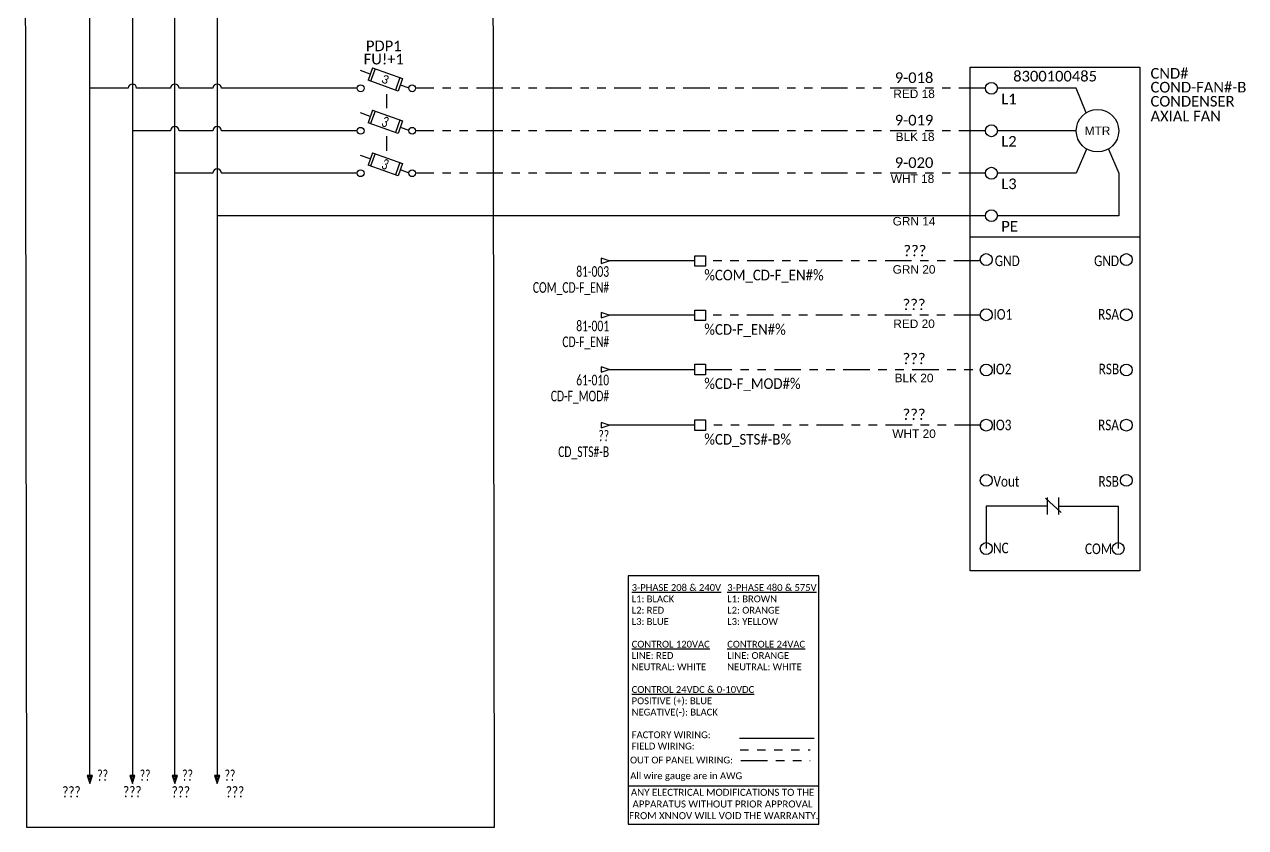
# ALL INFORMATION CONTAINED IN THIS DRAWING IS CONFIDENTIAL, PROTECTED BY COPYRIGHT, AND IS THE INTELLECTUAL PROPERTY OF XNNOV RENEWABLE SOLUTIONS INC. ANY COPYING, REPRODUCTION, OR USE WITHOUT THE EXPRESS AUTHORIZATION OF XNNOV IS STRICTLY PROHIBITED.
# Model space of a CAD drawing. Header units: inches. Extents: x 1.3 to 15.7, y 2 to 20.9.
# Drawn here: x 1.29 to 15.68, y 2.05 to 11.5 of the extents above; entities that cross this region are included whole.
import ezdxf
from ezdxf.enums import TextEntityAlignment as Align

# ---------------------------------------------------------------- set-up
doc = ezdxf.new("R2010")
doc.units = ezdxf.units.IN
doc.header["$MEASUREMENT"] = 0
for name, pattern in [('Caddy_Solid', [0]), ('DASHED2', [0.375, 0.25, -0.125]), ('PHANTOM2', [1.25, 0.625, -0.125, 0.125, -0.125, 0.125, -0.125])]:
    doc.linetypes.add(name, pattern=pattern)
for name, color, linetype in [('BLK_18', 251, 'Continuous'), ('BLK_20', 250, 'Continuous'), ('BRN_8', 46, 'Continuous'), ('DESC', 7, 'Continuous'), ('GRN_14', 76, 'Continuous'), ('GRN_20', 76, 'Continuous'), ('LINK', 9, 'Continuous'), ('LOC', 8, 'Continuous'), ('MISC', 7, 'Continuous'), ('ORG_8', 30, 'Continuous'), ('RED_18', 1, 'Continuous'), ('RED_20', 1, 'Continuous'), ('SYMS', 7, 'Continuous'), ('TAGFIXED', 7, 'Continuous'), ('TAGS', 150, 'Continuous'), ('TERMS', 123, 'Continuous'), ('wht_18', 7, 'Continuous'), ('WHT_20', 7, 'Continuous'), ('WIRENO', 72, 'Continuous'), ('WIREREF', 52, 'Continuous'), ('XREF', 7, 'Continuous'), ('YEL_8', 2, 'Continuous')]:
    doc.layers.add(name, color=color, linetype=linetype)
doc.styles.get("Standard").update_dxf_attribs({"font": 'arial.ttf'})
doc.styles.add('WD', font='calibri.ttf')

# ---------------------------------------------------------------- blocks, each defined once
blk = doc.blocks.new('*U103')
at = {"color": 7, "linetype": 'Caddy_Solid', "lineweight": 25}
blk.add_line((-1.185, 1.09), (-0.307, 1.09), dxfattribs=at)
at = {"color": 7, "linetype": 'DASHED2', "lineweight": 25, "ltscale": 0.25}
blk.add_line((-1.179, 0.953), (-0.354, 0.953), dxfattribs=at)
at = {"linetype": 'PHANTOM2', "ltscale": 0.5}
blk.add_line((-1.17, 0.826), (-0.355, 0.826), dxfattribs=at)
blk.add_line((-2.5, 0.528), (-0.25, 0.528))
blk.add_lwpolyline([(-0.25, 3), (-2.5, 3), (-2.5, 0.075), (-0.25, 0.075)], close=True)
at = {"style": 'WD'}
for s, p in [('OUT OF PANEL WIRING:', (-2.476, 0.792)), ('All wire gauge are in AWG', (-2.474, 0.607))]:
    blk.add_text(s, height=0.08, dxfattribs=at).set_placement(p)
for s, heights, insert, char_height, attachment_point in [('{\\L3-PHASE 208 & 240V}\\PL1: BLACK\\PL2: RED\\PL3: BLUE\\P\\P{\\LCONTROL 120VAC}\\PLINE: RED\\PNEUTRAL: WHITE\\P{\\L\\PCONTROL 24VDC & 0-10VDC\\P}POSITIVE (+): BLUE\\PNEGATIVE(-): BLACK\\P\\P\\pxql;FACTORY WIRING:\\PFIELD WIRING:', [1.974], (-2.457, 2.903), 0.08, 1), ('{\\L3-PHASE 480 & 575V}\\PL1: BROWN\\PL2: ORANGE\\PL3: YELLOW\\P\\P{\\LCONTROLE 24VAC}\\PLINE: ORANGE\\PNEUTRAL: WHITE', [-1.022], (-1.331, 2.903), 0.08, 1), ('ANY ELECTRICAL MODIFICATIONS TO THE \\PAPPARATUS WITHOUT PRIOR APPROVAL\\P FROM XNNOV WILL VOID THE WARRANTY.', [-0.361], (-1.386, 0.314), 0.08242, 5)]:
    blk.add_mtext_dynamic_manual_height_columns(s, width=4.81392, gutter_width=1.374, heights=heights, dxfattribs=dict(at, insert=insert, char_height=char_height, attachment_point=attachment_point))
blk = doc.blocks.new('HA1S4')
for points in [[(0, 0), (-0.031, 0), (0, -0.094), (0.031, 0), (0, 0)], [(0.016, -0.011), (-0.016, -0.011), (0, -0.058), (0.016, -0.011)]]:
    blk.add_lwpolyline(points)
at = {"style": 'WD', "width": 0.7}
for tag, p in [('DESC1', (0.087, 0.113)), ('XREF', (0.087, -0.062))]:
    blk.add_attdef(tag, p, '', height=0.125, dxfattribs=at)
at = {"style": 'WD', "flags": 1}
for tag, p in [('X2TERM01', (0, 0)), ('SIGCODE', (0.035, -0.083))]:
    blk.add_attdef(tag, p, '', height=0.01, dxfattribs=at)
at = {"style": 'WD', "width": 0.8, "flags": 8}
blk.add_attdef('WIRENO', text='', height=0.125, dxfattribs=at).set_placement((0, -0.259), align=Align.CENTER)
blk = doc.blocks.new('*U117')
blk.add_circle((0, 0), 0.0699)
blk = doc.blocks.new('*U118')
at = {"color": 0, "linetype": 'ByBlock', "lineweight": -2, "transparency": 16777216}
for p in [(0, 2.6), (0, 1.95), (0, 1.3), (0, 0.65), (0, 0)]:
    blk.add_blockref('*U117', p, dxfattribs=at)
blk = doc.blocks.new('*U119')
blk.add_circle((0, 0), 0.0699)
blk = doc.blocks.new('*U120')
at = {"color": 0, "linetype": 'ByBlock', "lineweight": -2, "transparency": 16777216}
for p in [(0, 2.6), (0, 1.95), (0, 1.3), (0, 0.65), (0, 0)]:
    blk.add_blockref('*U119', p, dxfattribs=at)
blk = doc.blocks.new('HMO1_COND_FAN')
for p, q in [((0.25, 1.75), (-0.68, 1.75)), ((0.25, 0.75), (-0.68, 0.75)), ((-1, 0), (1, 0))]:
    blk.add_line(p, q)
at = {"ltscale": 0.5}
for p, q in [((0.366, 1.461), (0.25, 1.75)), ((0.25, 1.25), (-0.68, 1.25)), ((0.372, 1.035), (0.25, 0.75)), ((0.628, 1.035), (0.75, 0.75)), ((0.75, 0.75), (0.75, 0.25)), ((0.75, 0.25), (-0.68, 0.25)), ((-0.112, -3.078), (0.072, -3.246)), ((-0.089, -3.27), (-0.089, -3.07)), ((0.046, -3.27), (0.046, -3.07)), ((0.046, -3.17), (0.744, -3.17)), ((0.744, -3.17), (0.744, -3.67))]:
    blk.add_line(p, q, dxfattribs=at)
blk.add_lwpolyline([(-1, 2), (1, 2), (1, -3.932), (-1, -3.932)], close=True)
blk.add_lwpolyline([(-0.089, -3.17), (-0.814, -3.17), (-0.811, -3.67)], dxfattribs=at)
for centre, radius in [((-0.75, 1.75), 0.0699), ((0.5, 1.25), 0.25), ((-0.75, 1.25), 0.0699), ((-0.75, 0.75), 0.0699), ((-0.75, 0.25), 0.0699), ((-0.811, -3.67), 0.0699), ((0.744, -3.67), 0.0699)]:
    blk.add_circle(centre, radius)
for name, p in [('*U120', (-0.811, -2.867)), ('*U118', (0.84, -2.867))]:
    blk.add_blockref(name, p)
at = {"insert": (0.5, 1.25), "char_height": 0.1, "attachment_point": 5}
blk.add_mtext_dynamic_manual_height_columns('MTR', width=1, gutter_width=0.5, heights=[-0.1], dxfattribs=at)
at = {"style": 'WD'}
for tag, p in [('CAT', (0, 1.896)), ('XREF', (2.147, 0.09))]:
    blk.add_attdef(tag, text='', height=0.125, dxfattribs=at).set_placement(p, align=Align.MIDDLE)
for tag, flags, p in [('FAMILY', 9, (0.567, 1.834)), ('INST', 1, (1.307, 1.864)), ('ASSYCODE', 9, (0.567, 1.659))]:
    blk.add_attdef(tag, text='', height=0.125, dxfattribs=dict(at, flags=flags)).set_placement(p, align=Align.CENTER)
for tag, p in [('LOC', (1.125, 1.926)), ('TAG1', (1.125, 1.763)), ('TERM01', (-0.634, 1.625)), ('DESC1', (1.125, 1.597)), ('DESC2', (1.125, 1.422)), ('RATING1', (1.125, 1.422)), ('DESC3', (1.125, 1.247)), ('TERM02', (-0.634, 1.125)), ('TERM03', (-0.634, 0.625)), ('TERM04', (-0.634, 0.125))]:
    blk.add_attdef(tag, text='', height=0.125, dxfattribs=at).set_placement(p, align=Align.MIDDLE_LEFT)
at = {"style": 'WD', "flags": 1}
for tag, p, height in [('X4TERM01', (-0.82, 1.75), 0.0125), ('X4TERM02', (-0.82, 1.25), 0.0125), ('X4TERM03', (-0.82, 0.75), 0.0125), ('X4TERM04', (-0.82, 0.25), 0.0125), ('X4TERM18', (-0.875, -0.275), 0.005), ('X1TERM23', (0.875, -0.277), 0.005), ('X4TERM19', (-0.875, -0.923), 0.005), ('X1TERM24', (0.874, -0.919), 0.005), ('X4TERM20', (-0.874, -1.566), 0.005), ('X1TERM25', (0.876, -1.571), 0.005), ('X4TERM21', (-0.873, -2.212), 0.005), ('X1TERM26', (0.874, -2.218), 0.005), ('X4TERM22', (-0.871, -2.878), 0.005), ('X1TERM27', (0.873, -2.869), 0.005), ('X4TERM29', (-0.873, -3.674), 0.005), ('X1TERM28', (0.777, -3.671), 0.005)]:
    blk.add_attdef(tag, p, '', height=height, dxfattribs=at)
blk.add_attdef('MFG', text='', height=0.125, dxfattribs=at).set_placement((0.337, 1.721), align=Align.MIDDLE)
at = {"style": 'WD'}
for tag, p in [('X4TERMDESC01', (-0.627, 1.625)), ('X4TERMDESC02', (-0.627, 1.125)), ('X4TERMDESC03', (-0.627, 0.625)), ('X4TERMDESC04', (-0.627, 0.062))]:
    blk.add_attdef(tag, text='', height=0.125, dxfattribs=at).set_placement(p, align=Align.TOP_LEFT)
at = {"style": 'WD', "flags": 1}
for tag, p in [('RATING2', (1.125, 1.247)), ('RATING3', (1.125, 1.047)), ('RATING4', (1.125, 0.859)), ('RATING5', (1.125, 0.672)), ('RATING6', (1.125, 0.484)), ('RATING7', (1.125, 0.297)), ('RATING8', (1.125, 0.109)), ('RATING9', (1.125, -0.078)), ('RATING10', (1.125, -0.266)), ('RATING11', (1.125, -0.453)), ('RATING12', (1.125, -0.641))]:
    blk.add_attdef(tag, text='', height=0.125, dxfattribs=at).set_placement(p, align=Align.MIDDLE_LEFT)
at = {"style": 'WD', "width": 0.8}
for tag, p in [('TERM18', (-0.711, -0.218)), ('TERM19', (-0.726, -0.849)), ('TERM20', (-0.736, -1.493)), ('TERM21', (-0.736, -2.152)), ('TERM22', (-0.726, -2.816))]:
    blk.add_attdef(tag, text='', height=0.125, dxfattribs=at).set_placement(p, align=Align.TOP_LEFT)
for tag, p in [('TERM23', (0.754, -0.218)), ('TERM24', (0.754, -0.849)), ('TERM25', (0.755, -1.493)), ('TERM26', (0.753, -2.152)), ('TERM27', (0.752, -2.816)), ('TERM28', (0.672, -3.61))]:
    blk.add_attdef(tag, text='', height=0.125, dxfattribs=at).set_placement(p, align=Align.TOP_RIGHT)
blk.add_attdef('TERM29', text='', height=0.125, dxfattribs=at).set_placement((-0.731, -3.663), align=Align.MIDDLE_LEFT)
blk = doc.blocks.new('HDS11FL')
for p, q in [((-0.19, 0.168), (-0.307, 0.21)), ((-0.163, 0.241), (-0.216, 0.094)), ((-0.134, 0.231), (-0.187, 0.084)), ((-0.163, 0.241), (0.19, 0.116)), ((0.137, -0.032), (-0.216, 0.094)), ((0.16, 0.126), (0.108, -0.021)), ((0.19, 0.116), (0.137, -0.032)), ((0.164, 0.042), (0.264, 0.006))]:
    blk.add_line(p, q)
at = {"linetype": 'Continuous'}
for centre in [(-0.304, 0), (0.304, 0)]:
    blk.add_circle(centre, 0.04, dxfattribs=at)
at = {"style": 'WD', "width": 0.7}
for tag, p in [('INST', (-0.031, 0.607)), ('LOC', (-0.031, 0.438))]:
    blk.add_attdef(tag, text='', height=0.125, dxfattribs=at).set_placement(p, align=Align.CENTER)
at = {"style": 'WD'}
blk.add_attdef('TAG1', text='', height=0.125, dxfattribs=at).set_placement((-0.031, 0.281), align=Align.CENTER)
for tag, p in [('X2LINK', (0, 0.406)), ('X8LINK', (0, -0.109))]:
    blk.add_attdef(tag, p, '', height=0.01, dxfattribs=at)
at = {"style": 'WD', "width": 0.7}
blk.add_attdef('RATING1', text='', height=0.125, rotation=340.3798, dxfattribs=at).set_placement((-0.013, 0.105), align=Align.MIDDLE_CENTER)
at = {"linetype": 'Continuous', "style": 'WD', "flags": 9}
for tag, p in [('ASSYCODE', (0.126, 0.206)), ('MFG', (0.126, 0.228)), ('CAT', (0.126, 0.247))]:
    blk.add_attdef(tag, text='', height=0.01, dxfattribs=at).set_placement(p, align=Align.CENTER)
at = {"style": 'WD'}
for tag, p, height, flags in [('CONTACT', (0.098, 0.187), 0.01, 9), ('FAMILY', (0.098, 0.264), 0.01, 9), ('X4TERM01', (-0.344, 0), 0.0125, 1), ('X1TERM02', (0.344, 0), 0.0125, 1)]:
    blk.add_attdef(tag, p, '', height=height, dxfattribs=dict(at, flags=flags))
at = {"linetype": 'Continuous', "style": 'WD', "flags": 8}
blk.add_attdef('TERM01', text='', height=0.125, dxfattribs=at).set_placement((-0.406, -0.031), align=Align.TOP_RIGHT)
blk.add_attdef('TERM02', text='', height=0.125, dxfattribs=at).set_placement((0.406, -0.031), align=Align.TOP_LEFT)
blk = doc.blocks.new('HDS21FL')
for p, q in [((-0.19, 0.168), (-0.307, 0.21)), ((-0.163, 0.241), (-0.216, 0.094)), ((-0.134, 0.231), (-0.187, 0.084)), ((-0.163, 0.241), (0.19, 0.116)), ((0.137, -0.032), (-0.216, 0.094)), ((0.16, 0.126), (0.108, -0.021)), ((0.19, 0.116), (0.137, -0.032)), ((0.164, 0.042), (0.264, 0.006))]:
    blk.add_line(p, q)
at = {"linetype": 'Continuous'}
for centre in [(-0.304, 0), (0.304, 0)]:
    blk.add_circle(centre, 0.04, dxfattribs=at)
at = {"style": 'WD', "width": 0.7}
for tag, p in [('INST', (-0.031, 0.607)), ('LOC', (-0.031, 0.438))]:
    blk.add_attdef(tag, text='', height=0.125, dxfattribs=at).set_placement(p, align=Align.CENTER)
at = {"style": 'WD'}
blk.add_attdef('TAG2', text='', height=0.125, dxfattribs=at).set_placement((-0.031, 0.281), align=Align.CENTER)
at = {"style": 'WD', "width": 0.7}
blk.add_attdef('RATING1', text='', height=0.125, rotation=340.3798, dxfattribs=at).set_placement((-0.013, 0.105), align=Align.MIDDLE_CENTER)
at = {"style": 'WD'}
for tag, p in [('X2LINK', (0, 0.264)), ('X8LINK', (0, -0.063))]:
    blk.add_attdef(tag, p, '', height=0.01, dxfattribs=at)
for tag, p, height, flags in [('CONTACT', (0.098, 0.24), 0.01, 9), ('FAMILY', (0.098, 0.264), 0.01, 9), ('X4TERM01', (-0.344, 0), 0.0125, 1), ('X1TERM02', (0.344, 0), 0.0125, 1)]:
    blk.add_attdef(tag, p, '', height=height, dxfattribs=dict(at, flags=flags))
at = {"linetype": 'Continuous', "style": 'WD', "flags": 8}
blk.add_attdef('TERM01', text='', height=0.125, dxfattribs=at).set_placement((-0.406, -0.031), align=Align.TOP_RIGHT)
blk.add_attdef('TERM02', text='', height=0.125, dxfattribs=at).set_placement((0.406, -0.031), align=Align.TOP_LEFT)
blk = doc.blocks.new('WD_WNH')
at = {"linetype": 'Continuous', "style": 'WD'}
blk.add_attdef('WIRENO', text='', height=0.125, dxfattribs=at).set_placement((0, 0.062), align=Align.CENTER)
at = {"style": 'WD', "flags": 1}
for tag, p in [('W01USER', (0, 0.078)), ('W02USER', (0, 0.07)), ('W03USER', (0, 0.062)), ('W04USER', (0, 0.055)), ('W05USER', (0, 0.047)), ('W06USER', (0, 0.039)), ('W07USER', (0, 0.031)), ('W08USER', (0, 0.023)), ('W09USER', (0, 0.016)), ('W10USER', (0, 0.008))]:
    blk.add_attdef(tag, text='', height=0.005, dxfattribs=at).set_placement(p, align=Align.CENTER)
blk = doc.blocks.new('HA1D3')
blk.add_lwpolyline([(-0.094, 0), (-0.094, -0.031), (0, 0), (-0.094, 0.031), (-0.094, 0)])
at = {"style": 'WD', "width": 0.8, "flags": 8}
blk.add_attdef('WIRENO', text='', height=0.125, dxfattribs=at).set_placement((0, 0.094), align=Align.RIGHT)
at = {"style": 'WD', "flags": 1}
blk.add_attdef('SIGCODE', text='', height=0.01, dxfattribs=at).set_placement((-0.02, 0.047), align=Align.RIGHT)
blk.add_attdef('X1TERM01', (0, 0), '', height=0.01, dxfattribs=at)
at = {"style": 'WD', "width": 0.7}
for tag, p in [('XREF', (0, -0.188)), ('DESC1', (0, -0.375))]:
    blk.add_attdef(tag, text='', height=0.125, dxfattribs=at).set_placement(p, align=Align.RIGHT)
blk = doc.blocks.new('HT0001')
for p, q in [((-0.062, 0.062), (0.062, 0.062)), ((-0.062, -0.062), (-0.062, 0.062)), ((0.062, 0.062), (0.062, -0.062)), ((0.062, -0.062), (-0.062, -0.062))]:
    blk.add_line(p, q)
at = {"style": 'WD'}
for tag, p, width in [('INST', (0.062, 0.42), 0.7), ('LOC', (0.062, 0.25), 0.7), ('DESC1', (0.05, -0.385), 0.8)]:
    blk.add_attdef(tag, p, '', height=0.125, dxfattribs=dict(at, width=width))
at = {"linetype": 'Continuous', "style": 'WD'}
for tag, p, height, width, flags in [('TERM01', (0.062, 0.094), 0.125, 0.8, 8), ('TAGSTRIP', (0.05, -0.229), 0.125, 0.9, 8), ('DESC2', (0.05, -0.541), 0.125, 0.8, 8), ('CAT', (0.213, -0.406), 0.109, 0.8, 1), ('DESC3', (0.05, -0.698), 0.125, 0.8, 8)]:
    blk.add_attdef(tag, p, '', height=height, dxfattribs=dict(at, width=width, flags=flags))
at = {"style": 'WD', "flags": 1}
for tag, p, height in [('X4TERM01', (-0.062, 0), 0.0125), ('X4TERMDESC01', (-0.055, -0.023), 0.025), ('X2TERMDESC01', (-0.006, 0.029), 0.025), ('X2TERM01', (0, 0.062), 0.0125), ('STRIPSEQ', (0, 0), 0.00125), ('X2PIN01', (0.033, 0.084), 0.0125), ('X1TERMDESC01', (0.039, 0.007), 0.025), ('X1TERM01', (0.062, 0), 0.0125), ('X1PIN01', (0.087, 0.016), 0.0125), ('X4PIN01', (-0.114, -0.038), 0.0125), ('LINKTERM', (0, -0.002), 0.00125), ('X8TERMDESC01', (0, -0.054), 0.025), ('X8TERM01', (0, -0.062), 0.0125), ('X8PIN01', (0.026, -0.096), 0.0125)]:
    blk.add_attdef(tag, p, '', height=height, dxfattribs=at)
at = {"style": 'WD', "width": 0.7, "flags": 1}
blk.add_attdef('ASSYCODE', (0.062, -0.281), '', height=0.01, dxfattribs=at)
at = {"linetype": 'Continuous', "style": 'WD', "width": 0.8, "flags": 1}
blk.add_attdef('MFG', text='', height=0.109, dxfattribs=at).set_placement((0.088, -0.406), align=Align.RIGHT)

msp = doc.modelspace()

# ---------------------------------------------------------------- linework, layer by layer
at = {"color": 8, "ltscale": 0.5}
msp.add_lwpolyline([(1.289, 20.933), (6.798, 20.931), (6.825, 2.045), (1.316, 2.045)], close=True, dxfattribs=at)
at = {"layer": 'BLK_18', "linetype": 'PHANTOM2', "ltscale": 0.5}
msp.add_line((12.616, 10.25), (5.899, 10.25), dxfattribs=at)
at = {"layer": 'BLK_20', "ltscale": 0.5}
msp.add_line((8.18, 7.439), (9.19, 7.439), dxfattribs=at)
at = {"layer": 'BLK_20', "linetype": 'PHANTOM2', "ltscale": 0.5}
msp.add_line((9.315, 7.439), (12.561, 7.439), dxfattribs=at)
at = {"layer": 'BRN_8', "ltscale": 0.5}
for p, q in [((2.061, 2.659), (2.061, 20.56)), ((2.511, 10.75), (2.061, 10.75)), ((3.011, 10.75), (2.611, 10.75)), ((3.51, 10.75), (3.111, 10.75)), ((5.211, 10.75), (3.61, 10.75))]:
    msp.add_line(p, q, dxfattribs=at)
for centre in [(2.561, 10.75), (3.061, 10.75), (3.56, 10.75)]:
    msp.add_arc(centre, 0.05, 0, 180, dxfattribs=at)
at = {"layer": 'GRN_14', "ltscale": 0.5}
for p, q in [((3.56, 20.56), (3.56, 2.659)), ((12.616, 9.25), (3.56, 9.25))]:
    msp.add_line(p, q, dxfattribs=at)
at = {"layer": 'GRN_20', "ltscale": 0.5}
msp.add_line((9.19, 8.717), (8.18, 8.717), dxfattribs=at)
at = {"layer": 'GRN_20', "linetype": 'PHANTOM2', "ltscale": 0.5}
msp.add_line((12.557, 8.717), (9.315, 8.717), dxfattribs=at)
at = {"layer": 'LINK', "ltscale": 0.5}
for points in [[(5.555, 10.682), (5.555, 10.514)], [(5.555, 10.187), (5.555, 10.014)]]:
    msp.add_lwpolyline(points, dxfattribs=at)
at = {"layer": 'ORG_8', "ltscale": 0.5}
for p, q in [((2.561, 20.56), (2.561, 2.659)), ((3.011, 10.25), (2.561, 10.25)), ((3.51, 10.25), (3.111, 10.25)), ((5.211, 10.25), (3.61, 10.25))]:
    msp.add_line(p, q, dxfattribs=at)
for centre in [(3.061, 10.25), (3.56, 10.25)]:
    msp.add_arc(centre, 0.05, 0, 180, dxfattribs=at)
at = {"layer": 'RED_18', "linetype": 'PHANTOM2', "ltscale": 0.5}
msp.add_line((12.616, 10.75), (5.899, 10.75), dxfattribs=at)
at = {"layer": 'RED_20', "ltscale": 0.5}
msp.add_line((9.19, 8.077), (8.18, 8.077), dxfattribs=at)
at = {"layer": 'RED_20', "linetype": 'PHANTOM2', "ltscale": 0.5}
msp.add_line((12.555, 8.077), (9.315, 8.077), dxfattribs=at)
at = {"layer": 'wht_18', "linetype": 'PHANTOM2', "ltscale": 0.5}
msp.add_line((12.616, 9.75), (5.899, 9.75), dxfattribs=at)
at = {"layer": 'WHT_20', "ltscale": 0.5}
msp.add_line((9.19, 6.783), (8.18, 6.783), dxfattribs=at)
at = {"layer": 'WHT_20', "linetype": 'PHANTOM2', "ltscale": 0.5}
msp.add_line((12.563, 6.783), (9.315, 6.783), dxfattribs=at)
at = {"layer": 'YEL_8', "ltscale": 0.5}
for p, q in [((3.061, 2.659), (3.061, 20.56)), ((3.51, 9.75), (3.061, 9.75)), ((5.211, 9.75), (3.61, 9.75))]:
    msp.add_line(p, q, dxfattribs=at)
msp.add_arc((3.56, 9.75), 0.05, 0, 180, dxfattribs=at)

# ---------------------------------------------------------------- block references
msp.add_blockref('*U103', (10.903, 2.008))
at = {"layer": 'SYMS'}
ref = msp.add_blockref('HDS11FL', (5.555, 10.75), dxfattribs=at)
ref.add_attrib('RATING1', '3', dxfattribs={"layer": 'MISC', "height": 0.1, "rotation": 340.3798, "style": 'WD'}).set_placement((5.542, 10.855), align=Align.MIDDLE_CENTER)
ref.add_attrib('LOC', 'PDP1', dxfattribs={"layer": 'LOC', "height": 0.125, "style": 'WD'}).set_placement((5.524, 11.187), align=Align.CENTER)
ref.add_attrib('TAG1F', 'FU!+1', dxfattribs={"layer": 'TAGFIXED', "height": 0.125, "style": 'WD'}).set_placement((5.524, 11.031), align=Align.CENTER)
at = {"layer": 'SYMS', "ltscale": 0.5}
ref = msp.add_blockref('HMO1_COND_FAN', (13.436, 9), dxfattribs=at)
ref.add_attrib('DESC1', 'CONDENSER', dxfattribs={"layer": 'DESC', "height": 0.125, "style": 'WD'}).set_placement((14.561, 10.597), align=Align.MIDDLE_LEFT)
ref.add_attrib('LOC', 'CND#', dxfattribs={"layer": 'LOC', "height": 0.125, "style": 'WD'}).set_placement((14.561, 10.926), align=Align.MIDDLE_LEFT)
ref.add_attrib('CAT', '8300100485', dxfattribs={"layer": 'MISC', "height": 0.125, "style": 'WD'}).set_placement((13.436, 10.896), align=Align.MIDDLE)
ref.add_attrib('TAG1F', 'COND-FAN#-B', dxfattribs={"layer": 'TAGFIXED', "height": 0.125, "style": 'WD'}).set_placement((14.561, 10.763), align=Align.MIDDLE_LEFT)
ref.add_attrib('TERM01', 'L1', dxfattribs={"layer": 'TERMS', "height": 0.125, "style": 'WD'}).set_placement((12.802, 10.625), align=Align.MIDDLE_LEFT)
ref.add_attrib('TERM02', 'L2', dxfattribs={"layer": 'TERMS', "height": 0.125, "style": 'WD'}).set_placement((12.802, 10.125), align=Align.MIDDLE_LEFT)
ref.add_attrib('TERM03', 'L3', dxfattribs={"layer": 'TERMS', "height": 0.125, "style": 'WD'}).set_placement((12.802, 9.625), align=Align.MIDDLE_LEFT)
ref.add_attrib('TERM04', 'PE', dxfattribs={"layer": 'TERMS', "height": 0.125, "style": 'WD'}).set_placement((12.802, 9.125), align=Align.MIDDLE_LEFT)
ref.add_attrib('DESC2', 'AXIAL FAN', dxfattribs={"layer": 'DESC', "height": 0.125, "style": 'WD'}).set_placement((14.561, 10.422), align=Align.MIDDLE_LEFT)
ref.add_attrib('TERM18', 'GND', dxfattribs={"layer": 'TERMS', "height": 0.125, "style": 'WD', "width": 0.8}).set_placement((12.725, 8.781), align=Align.TOP_LEFT)
ref.add_attrib('TERM19', 'IO1', dxfattribs={"layer": 'TERMS', "height": 0.125, "style": 'WD', "width": 0.8}).set_placement((12.71, 8.151), align=Align.TOP_LEFT)
ref.add_attrib('TERM20', 'IO2', dxfattribs={"layer": 'TERMS', "height": 0.125, "style": 'WD', "width": 0.8}).set_placement((12.7, 7.507), align=Align.TOP_LEFT)
ref.add_attrib('TERM21', 'IO3', dxfattribs={"layer": 'TERMS', "height": 0.125, "style": 'WD', "width": 0.8}).set_placement((12.7, 6.848), align=Align.TOP_LEFT)
ref.add_attrib('TERM22', 'Vout', dxfattribs={"layer": 'TERMS', "height": 0.125, "style": 'WD', "width": 0.8}).set_placement((12.71, 6.184), align=Align.TOP_LEFT)
ref.add_attrib('TERM23', 'GND', dxfattribs={"layer": 'TERMS', "height": 0.125, "style": 'WD', "width": 0.8}).set_placement((14.19, 8.781), align=Align.TOP_RIGHT)
ref.add_attrib('TERM24', 'RSA', dxfattribs={"layer": 'TERMS', "height": 0.125, "style": 'WD', "width": 0.8}).set_placement((14.19, 8.151), align=Align.TOP_RIGHT)
ref.add_attrib('TERM25', 'RSB', dxfattribs={"layer": 'TERMS', "height": 0.125, "style": 'WD', "width": 0.8}).set_placement((14.191, 7.507), align=Align.TOP_RIGHT)
ref.add_attrib('TERM26', 'RSA', dxfattribs={"layer": 'TERMS', "height": 0.125, "style": 'WD', "width": 0.8}).set_placement((14.189, 6.848), align=Align.TOP_RIGHT)
ref.add_attrib('TERM27', 'RSB', dxfattribs={"layer": 'TERMS', "height": 0.125, "style": 'WD', "width": 0.8}).set_placement((14.188, 6.184), align=Align.TOP_RIGHT)
ref.add_attrib('TERM28', 'COM', dxfattribs={"layer": 'TERMS', "height": 0.125, "style": 'WD', "width": 0.8}).set_placement((14.108, 5.39), align=Align.TOP_RIGHT)
ref.add_attrib('TERM29', 'NC', dxfattribs={"layer": 'TERMS', "height": 0.125, "style": 'WD', "width": 0.8}).set_placement((12.705, 5.337), align=Align.MIDDLE_LEFT)
ref = msp.add_blockref('HDS21FL', (5.555, 10.25), dxfattribs=at)
ref.add_attrib('RATING1', '3', dxfattribs={"layer": 'MISC', "height": 0.125, "rotation": 340.3798, "style": 'WD', "width": 0.7}).set_placement((5.542, 10.355), align=Align.MIDDLE_CENTER)
ref = msp.add_blockref('HDS21FL', (5.555, 9.75), dxfattribs=at)
ref.add_attrib('RATING1', '3', dxfattribs={"layer": 'MISC', "height": 0.125, "rotation": 340.3798, "style": 'WD', "width": 0.7}).set_placement((5.542, 9.855), align=Align.MIDDLE_CENTER)
ref = msp.add_blockref('HT0001', (9.252, 8.717), dxfattribs=at)
ref.add_attrib('TAGSTRIP', '%COM_CD-F_EN#%', (9.302, 8.488), dxfattribs={"layer": 'TAGS', "linetype": 'Continuous', "height": 0.125, "style": 'WD', "width": 0.9, "flags": 8})
ref = msp.add_blockref('HA1D3', (8.18, 8.717), dxfattribs=at)
ref.add_attrib('DESC1', 'COM_CD-F_EN#', dxfattribs={"layer": 'DESC', "height": 0.125, "style": 'WD', "width": 0.7}).set_placement((8.18, 8.342), align=Align.RIGHT)
ref.add_attrib('XREF', '81-003', dxfattribs={"layer": 'XREF', "height": 0.125, "style": 'WD', "width": 0.7}).set_placement((8.18, 8.53), align=Align.RIGHT)
ref = msp.add_blockref('HA1D3', (8.18, 8.077), dxfattribs=at)
ref.add_attrib('DESC1', 'CD-F_EN#', dxfattribs={"layer": 'DESC', "height": 0.125, "style": 'WD', "width": 0.7}).set_placement((8.18, 7.702), align=Align.RIGHT)
ref.add_attrib('XREF', '81-001', dxfattribs={"layer": 'XREF', "height": 0.125, "style": 'WD', "width": 0.7}).set_placement((8.18, 7.889), align=Align.RIGHT)
ref = msp.add_blockref('HT0001', (9.252, 8.077), dxfattribs=at)
ref.add_attrib('TAGSTRIP', '%CD-F_EN#%', (9.302, 7.848), dxfattribs={"layer": 'TAGS', "linetype": 'Continuous', "height": 0.125, "style": 'WD', "width": 0.9, "flags": 8})
ref = msp.add_blockref('HT0001', (9.252, 7.439), dxfattribs=at)
ref.add_attrib('TAGSTRIP', '%CD-F_MOD#%', (9.302, 7.21), dxfattribs={"layer": 'TAGS', "linetype": 'Continuous', "height": 0.125, "style": 'WD', "width": 0.9, "flags": 8})
ref = msp.add_blockref('HA1D3', (8.18, 7.439), dxfattribs=at)
ref.add_attrib('DESC1', 'CD-F_MOD#', dxfattribs={"layer": 'DESC', "height": 0.125, "style": 'WD', "width": 0.7}).set_placement((8.18, 7.064), align=Align.RIGHT)
ref.add_attrib('XREF', '61-010', dxfattribs={"layer": 'XREF', "height": 0.125, "style": 'WD', "width": 0.7}).set_placement((8.18, 7.252), align=Align.RIGHT)
ref = msp.add_blockref('HA1D3', (8.18, 6.783), dxfattribs=at)
ref.add_attrib('DESC1', 'CD_STS#-B', dxfattribs={"layer": 'DESC', "height": 0.125, "style": 'WD', "width": 0.7}).set_placement((8.18, 6.408), align=Align.RIGHT)
ref.add_attrib('XREF', '??', dxfattribs={"layer": 'XREF', "height": 0.125, "style": 'WD', "width": 0.7}).set_placement((8.18, 6.595), align=Align.RIGHT)
ref = msp.add_blockref('HT0001', (9.252, 6.783), dxfattribs=at)
ref.add_attrib('TAGSTRIP', '%CD_STS#-B%', (9.302, 6.554), dxfattribs={"layer": 'TAGS', "linetype": 'Continuous', "height": 0.125, "style": 'WD', "width": 0.9, "flags": 8})
ref = msp.add_blockref('HA1S4', (2.061, 2.659), dxfattribs=at)
ref.add_attrib('WIRENO', '???', dxfattribs={"layer": 'WIREREF', "height": 0.125, "style": 'WD', "width": 0.8, "flags": 8}).set_placement((1.843, 2.4), align=Align.CENTER)
ref.add_attrib('XREF', '??', (2.148, 2.596), dxfattribs={"layer": 'XREF', "height": 0.125, "style": 'WD', "width": 0.7})
ref = msp.add_blockref('HA1S4', (2.561, 2.659), dxfattribs=at)
ref.add_attrib('WIRENO', '???', dxfattribs={"layer": 'WIREREF', "height": 0.125, "style": 'WD', "width": 0.8, "flags": 8}).set_placement((2.56, 2.402), align=Align.CENTER)
ref.add_attrib('XREF', '??', (2.648, 2.596), dxfattribs={"layer": 'XREF', "height": 0.125, "style": 'WD', "width": 0.7})
ref = msp.add_blockref('HA1S4', (3.061, 2.659), dxfattribs=at)
ref.add_attrib('WIRENO', '???', dxfattribs={"layer": 'WIREREF', "height": 0.125, "style": 'WD', "width": 0.8, "flags": 8}).set_placement((3.132, 2.4), align=Align.CENTER)
ref.add_attrib('XREF', '??', (3.148, 2.596), dxfattribs={"layer": 'XREF', "height": 0.125, "style": 'WD', "width": 0.7})
ref = msp.add_blockref('HA1S4', (3.56, 2.659), dxfattribs=at)
ref.add_attrib('WIRENO', '???', dxfattribs={"layer": 'WIREREF', "height": 0.125, "style": 'WD', "width": 0.8, "flags": 8}).set_placement((3.771, 2.4), align=Align.CENTER)
ref.add_attrib('XREF', '??', (3.648, 2.596), dxfattribs={"layer": 'XREF', "height": 0.125, "style": 'WD', "width": 0.7})
at = {"layer": 'WIRENO', "color": 9, "linetype": 'PHANTOM2'}
ref = msp.add_blockref('WD_WNH', (11.774, 10.75), dxfattribs=at)
ref.add_attrib('WIRENO', '9-018', dxfattribs={"linetype": 'Continuous', "height": 0.125, "style": 'WD'}).set_placement((11.774, 10.812), align=Align.CENTER)
ref = msp.add_blockref('WD_WNH', (11.774, 10.25), dxfattribs=at)
ref.add_attrib('WIRENO', '9-019', dxfattribs={"linetype": 'Continuous', "height": 0.125, "style": 'WD'}).set_placement((11.774, 10.312), align=Align.CENTER)
ref = msp.add_blockref('WD_WNH', (11.774, 9.75), dxfattribs=at)
ref.add_attrib('WIRENO', '9-020', dxfattribs={"linetype": 'Continuous', "height": 0.125, "style": 'WD'}).set_placement((11.774, 9.812), align=Align.CENTER)
at = {"layer": 'WIRENO', "color": 9}
ref = msp.add_blockref('WD_WNH', (11.774, 8.717), dxfattribs=at)
ref.add_attrib('WIRENO', '???', dxfattribs={"linetype": 'Continuous', "height": 0.125, "style": 'WD'}).set_placement((11.784, 8.773), align=Align.CENTER)
ref = msp.add_blockref('WD_WNH', (11.774, 8.077), dxfattribs=at)
ref.add_attrib('WIRENO', '???', dxfattribs={"linetype": 'Continuous', "height": 0.125, "style": 'WD'}).set_placement((11.774, 8.139), align=Align.CENTER)
ref = msp.add_blockref('WD_WNH', (11.774, 7.439), dxfattribs=at)
ref.add_attrib('WIRENO', '???', dxfattribs={"linetype": 'Continuous', "height": 0.125, "style": 'WD'}).set_placement((11.774, 7.502), align=Align.CENTER)
ref = msp.add_blockref('WD_WNH', (11.774, 6.783), dxfattribs=at)
ref.add_attrib('WIRENO', '???', dxfattribs={"linetype": 'Continuous', "height": 0.125, "style": 'WD'}).set_placement((11.774, 6.845), align=Align.CENTER)

# ---------------------------------------------------------------- texts
at = {"layer": 'MISC', "linetype": 'PHANTOM2', "char_height": 0.1, "attachment_point": 2}
for s, insert in [('RED 18', (11.774, 10.735)), ('BLK 18', (11.786, 10.229)), ('WHT 18', (11.756, 9.735))]:
    msp.add_mtext(s, dxfattribs=dict(at, insert=insert))
at = {"layer": 'MISC', "char_height": 0.1, "attachment_point": 2}
for s, insert in [('\\W1.00;GRN 14', (11.774, 9.235)), ('GRN 20', (11.774, 8.667)), ('RED 20', (11.774, 8.027)), ('BLK 20', (11.774, 7.389)), ('WHT 20', (11.774, 6.733))]:
    msp.add_mtext(s, dxfattribs=dict(at, insert=insert))

doc.saveas('drawing.dxf')
